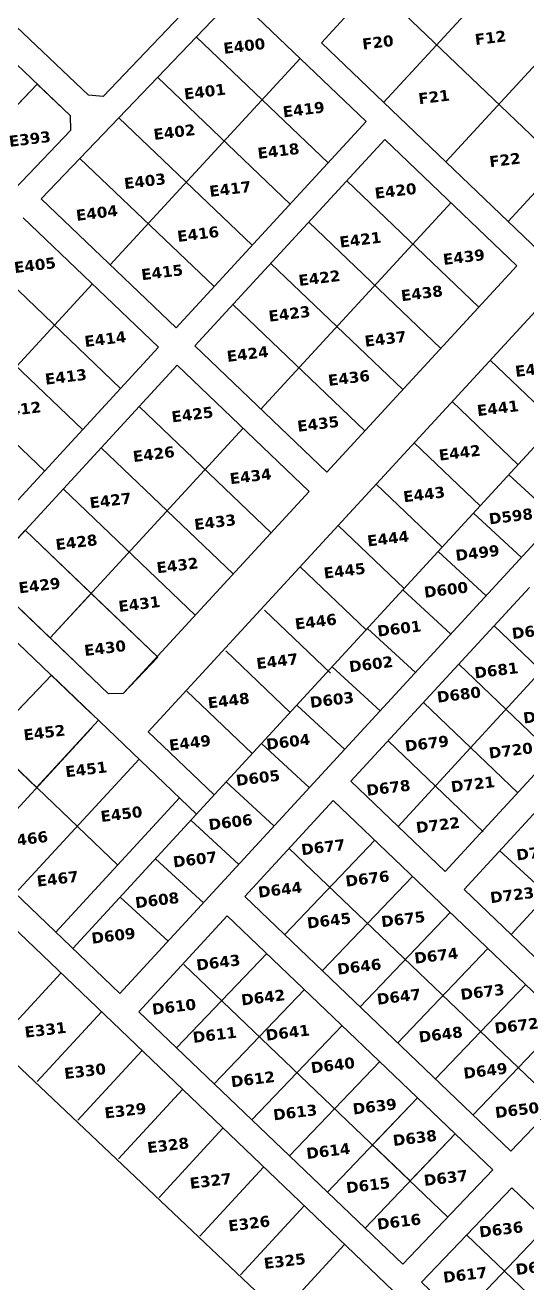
# Model space of a CAD drawing. Header units: millimetres. Extents: x 2359 to 301137, y 976657 to 981112.
# Drawn here: x 298679.5 to 298871.8, y 978433.3 to 978915.2 of the extents above; entities that cross this region are included whole.
import ezdxf

# ---------------------------------------------------------------- set-up
doc = ezdxf.new("R2010")
doc.units = ezdxf.units.MM
doc.header["$MEASUREMENT"] = 0
doc.layers.add('Annotation - Text_Pen_No__86', color=7, linetype='Continuous', lineweight=20, true_color=0x5555ff)
doc.layers.add('Plines', color=1, linetype='Continuous')
doc.styles.get("Standard").update_dxf_attribs({"font": 'arial.ttf'})

msp = doc.modelspace()

# ---------------------------------------------------------------- linework, layer by layer
at = {"color": 12, "true_color": 0xdf0000}
for p, q in [((298793.13675, 978908.47648), (298833.78822, 978952.621)), ((298816.99029, 978885.6643), (298857.64177, 978929.80881)), ((298840.84384, 978862.85211), (298881.49531, 978906.99663)), ((298864.69738, 978840.03993), (298905.34885, 978884.18444))]:
    msp.add_line(p, q, dxfattribs=at)
msp.add_lwpolyline([(299010.22332, 978200.7012), (298665.86685, 978526.6938)])
at = {"layer": 'Plines', "color": 5}
for p, q in [((298883.11421, 978762.60849), (298857.815, 978786.80323)), ((298868.54744, 978746.79004), (298843.24822, 978770.98478)), ((298853.98066, 978730.97158), (298828.68144, 978755.16633)), ((298839.41388, 978715.15313), (298814.11467, 978739.34788)), ((298824.8471, 978699.33468), (298799.54789, 978723.52942)), ((298810.28032, 978683.51623), (298784.98111, 978707.71097)), ((298711.53498, 978658.95352), (298666.71821, 978701.81376)), ((298689.12659, 978680.38364), (298704.86636, 978697.47587)), ((298704.86636, 978697.47587), (298730.42701, 978673.0311)), ((298796.59274, 978666.85697), (298771.29352, 978691.05171)), ((298730.42701, 978673.0311), (298717.17087, 978659.16983)), ((298781.14677, 978651.87933), (298756.43368, 978675.51353)), ((298665.41491, 978640.79419), (298689.60535, 978666.0889)), ((298689.60535, 978666.0889), (298745.23797, 978612.885)), ((298717.17087, 978659.16983), (298711.53498, 978658.95352)), ((298766.57999, 978636.06088), (298741.57384, 978659.97535)), ((298707.65056, 978648.83148), (298683.9372, 978623.08051)), ((298752.01321, 978620.24242), (298726.714, 978644.43717)), ((298715.01909, 978593.35554), (298665.41491, 978640.79419)), ((298723.19151, 978633.96899), (298675.76479, 978582.46706)), ((298738.73245, 978619.10651), (298691.30573, 978567.60457))]:
    msp.add_line(p, q, dxfattribs=at)
at = {"layer": 'Plines', "color": 1}
msp.add_lwpolyline([(298600.76917, 978986.27383), (298600.64297, 978991.92927), (298641.23541, 979034.37473), (298646.89086, 979034.50093), (298749.87648, 978936.01128), (298750.00269, 978930.35584), (298709.41024, 978887.91038), (298703.80384, 978888.37544)], close=True, dxfattribs=at)
at = {"layer": 'Plines', "color": 5}
for points in [[(298593.85762, 978979.04676), (298696.84324, 978880.55711)], [(298685.69516, 978848.6442), (298759.99437, 978926.33511)], [(298759.99437, 978926.33511), (298810.21505, 978878.30688)], [(298745.13453, 978910.79692), (298795.64827, 978862.48843)], [(298712.10049, 978823.42951), (298784.91583, 978902.50162)], [(298730.27468, 978895.25874), (298781.08149, 978846.66997)], [(298635.815, 978842.06291), (298684.19588, 978892.65233)], [(298715.41484, 978879.72056), (298766.51471, 978830.85152)], [(298654.11781, 978830.09389), (298696.96944, 978874.90167)], [(298654.11781, 978830.09389), (298696.96944, 978874.90167)], [(298737.38116, 978799.21462), (298810.21505, 978878.30688)], [(298744.6095, 978792.30184), (298817.44339, 978871.39409)], [(298817.44339, 978871.39409), (298868.04182, 978823.00461)], [(298700.555, 978864.18238), (298751.94793, 978815.03307)], [(298802.87661, 978855.57564), (298853.47504, 978807.18616)], [(298685.69516, 978848.6442), (298737.38116, 978799.21462)], [(298769.92727, 978768.12724), (298842.78193, 978847.24206)], [(298678.7836, 978841.41713), (298730.60591, 978791.8572)], [(298788.30984, 978839.75719), (298838.90826, 978791.36771)], [(298663.92376, 978825.87895), (298716.03913, 978776.03875)], [(298773.74306, 978823.93874), (298824.34149, 978775.54925)], [(298795.20793, 978743.91235), (298868.04182, 978823.00461)], [(298631.29982, 978735.68591), (298705.32332, 978816.06999)], [(298649.06392, 978810.34077), (298701.47235, 978760.2203)], [(298759.17628, 978808.12029), (298809.77471, 978759.7308)], [(298634.20408, 978794.80259), (298686.90558, 978744.40185)], [(298659.3441, 978714.4721), (298730.60591, 978791.8572)], [(298744.6095, 978792.30184), (298795.20793, 978743.91235)], [(298666.537, 978707.52083), (298737.83426, 978784.94442)], [(298737.83426, 978784.94442), (298788.43268, 978736.55493)], [(298723.26748, 978769.12597), (298773.86591, 978720.73648)], [(298689.12659, 978680.38364), (298763.15009, 978760.76772)], [(298599.26708, 978752.48333), (298704.75974, 978651.5961)], [(298708.7007, 978753.30751), (298759.29913, 978704.91803)], [(298694.13392, 978737.48906), (298744.73235, 978689.09958)], [(298717.17087, 978659.16983), (298788.43268, 978736.55493)], [(298572.18582, 978729.95324), (298683.9372, 978623.08051)], [(298679.56714, 978721.67061), (298730.16557, 978673.28113)], [(298666.71821, 978701.81376), (298711.53498, 978658.95352)], [(298641.22447, 978615.49948), (298689.60535, 978666.0889)], [(298660.22384, 978597.32954), (298704.94095, 978645.88903)], [(298668.89786, 978589.0342), (298715.88211, 978544.10111)], [(298662.12261, 978581.67678), (298973.10272, 978284.27293)], [(298668.57621, 978525.20729), (298693.2045, 978551.95181)], [(298684.13821, 978510.36768), (298708.74545, 978537.08933)], [(298699.73128, 978495.56179), (298724.2864, 978522.22684)], [(298715.32434, 978480.7559), (298739.82734, 978507.36436)], [(298730.9174, 978465.95001), (298755.36829, 978492.50188)], [(298746.51047, 978451.14413), (298770.90923, 978477.63939)], [(298762.10353, 978436.33824), (298786.45018, 978462.77691)], [(298777.6966, 978421.53235), (298801.99112, 978447.91442)]]:
    msp.add_lwpolyline(points, dxfattribs=at)
at = {"layer": 'Plines', "color": 1}
for points in [[(298813.46248, 978930.54874), (298933.13913, 978816.09674)], [(298793.13675, 978908.47648), (298912.40447, 978794.41555)], [(298905.63043, 978787.05944), (298697.81125, 978561.38307)], [(298697.81125, 978561.38307), (298905.63043, 978787.05944)], [(298697.81125, 978561.38307), (298905.63043, 978787.05944)], [(298763.76193, 978581.33284), (298865.75864, 978483.78893)]]:
    msp.add_lwpolyline(points, dxfattribs=at)
at = {"layer": 'Plines', "color": 5}
for points in [[(298660.00544, 978867.35762), (298684.19588, 978892.65233), (298696.84324, 978880.55711), (298696.96944, 978874.90167), (298675.54363, 978852.49778)], [(298666.71821, 978701.81376), (298666.537, 978707.52083), (298679.56714, 978721.67061), (298704.86636, 978697.47587), (298689.12659, 978680.38364)]]:
    msp.add_lwpolyline(points, close=True, dxfattribs=at)
msp.add_lwpolyline([(298726.714, 978644.43717), (298875.14221, 978805.61931, -0.414213562), (298885.03332, 978806.02676), (298905.63043, 978787.05944)], format="xyb", dxfattribs=at)
at = {"layer": 'Plines', "color": 6}
for points in [[(298715.88211, 978544.10111), (298924.02071, 978770.12434)], [(298864.98618, 978742.92278), (298883.37646, 978725.98767)], [(298851.4381, 978728.21055), (298869.82838, 978711.27545)], [(298847.78349, 978584.00066), (298975.51348, 978722.70605)], [(298837.89002, 978713.49833), (298856.2803, 978696.56323)], [(298865.85435, 978566.7187), (298993.90376, 978705.77095)], [(298804.41341, 978625.47736), (298872.84339, 978699.78729)], [(298824.34194, 978698.78611), (298842.73221, 978681.85101)], [(298810.79386, 978684.07389), (298829.18413, 978667.13879)], [(298822.48427, 978608.1954), (298890.91425, 978682.50533)], [(298895.43463, 978650.50854), (298859.2929, 978685.07246)], [(298797.24577, 978669.36167), (298815.63605, 978652.42656)], [(298881.88414, 978635.7937), (298845.74241, 978670.35762)], [(298840.55514, 978590.91344), (298908.98512, 978665.22338)], [(298783.69769, 978654.64944), (298802.08797, 978637.71434)], [(298868.33365, 978621.07886), (298832.19191, 978655.64278)], [(298770.14961, 978639.93722), (298788.53989, 978623.00212)], [(298855.0694, 978606.09027), (298818.64142, 978640.92794)], [(298756.60153, 978625.225), (298774.99181, 978608.2899)], [(298804.41341, 978625.47736), (298840.55514, 978590.91344)], [(298840.55514, 978590.91344), (298804.41341, 978625.47736)], [(298763.76193, 978581.33284), (298797.63816, 978618.11994)], [(298797.63816, 978618.11994), (298900.31642, 978519.92424)], [(298743.05345, 978610.51278), (298761.44372, 978593.57767)], [(298813.59168, 978602.86289), (298779.03391, 978566.72759)], [(298729.50536, 978595.80055), (298747.89564, 978578.86545)], [(298780.70005, 978599.72639), (298883.03753, 978501.85659)], [(298861.45933, 978598.85162), (298879.84961, 978581.91652), (298898.23989, 978564.98142)], [(298828.0458, 978589.03978), (298793.48803, 978552.90448)], [(298715.95728, 978581.08833), (298734.34756, 978564.15323)], [(298763.76193, 978581.33284), (298865.75864, 978483.78893)], [(298847.78349, 978584.00066), (298883.92522, 978549.43674)], [(298723.11046, 978537.18833), (298756.98669, 978573.97542)], [(298756.98669, 978573.97542), (298858.84709, 978476.56187)], [(298842.49993, 978575.21667), (298807.94215, 978539.08137)], [(298856.95405, 978561.39357), (298822.39628, 978525.25826)], [(298772.12235, 978559.50052), (298737.56458, 978523.36522)], [(298740.38935, 978555.25598), (298841.5682, 978458.49422)], [(298871.40817, 978547.57046), (298836.8504, 978511.43515)], [(298786.57648, 978545.67742), (298752.0187, 978509.54211)], [(298723.11046, 978537.18833), (298824.28932, 978440.42656)], [(298885.86229, 978533.74735), (298851.30452, 978497.61204)], [(298801.0306, 978531.85431), (298766.47283, 978495.719)], [(298815.48472, 978518.0312), (298780.92695, 978481.89589)], [(298900.31642, 978519.92424), (298865.75864, 978483.78893)], [(298829.93884, 978504.20809), (298795.38107, 978468.07278)], [(298844.39297, 978490.38498), (298809.8352, 978454.24967)], [(298858.84709, 978476.56187), (298824.28932, 978440.42656)], [(298866.07415, 978469.65032), (298831.51638, 978433.51501)], [(298866.07415, 978469.65032), (299014.27454, 978327.91981)], [(298880.52827, 978455.82721), (298845.9705, 978419.6919)], [(298848.79527, 978451.58266), (298996.99565, 978309.85216)], [(298831.51638, 978433.51501), (298979.71677, 978291.78451)]]:
    msp.add_lwpolyline(points, dxfattribs=at)
msp.add_lwpolyline([(298812.65996, 978486.14044), (298829.93884, 978504.20809), (298844.39297, 978490.38498), (298827.11408, 978472.31733)], close=True, dxfattribs=at)

# ---------------------------------------------------------------- texts
at = {"layer": 'Annotation - Text_Pen_No__86', "color": 7, "linetype": 'Continuous', "lineweight": 20, "char_height": 4.2341379, "attachment_point": 2, "rotation": 7.0324342}
for s, insert in [('\\A1;{\\fVerdana|b1|i0|c0|p34;F12}', (298857.63947, 978912.51536)), ('\\A1;{\\fVerdana|b1|i0|c0|p34;E400}', (298763.26322, 978909.39223)), ('\\A1;{\\fVerdana|b1|i0|c0|p34;F20}', (298814.47854, 978910.76224)), ('\\A1;{\\fVerdana|b1|i0|c0|p34;E401}', (298748.15979, 978891.88619)), ('\\A1;{\\fVerdana|b1|i0|c0|p34;F21}', (298836.0005, 978889.84176)), ('\\A1;{\\fVerdana|b1|i0|c0|p34;E419}', (298786.01903, 978885.04476)), ('\\A1;{\\fVerdana|b1|i0|c0|p34;E393}', (298681.04607, 978873.74988)), ('\\A1;{\\fVerdana|b1|i0|c0|p34;E402}', (298736.47982, 978876.39235)), ('\\A1;{\\fVerdana|b1|i0|c0|p34;F22}', (298863.18006, 978865.69121)), ('\\A1;{\\fVerdana|b1|i0|c0|p34;E403}', (298725.17305, 978857.57383)), ('\\A1;{\\fVerdana|b1|i0|c0|p34;E417}', (298757.87579, 978854.59192)), ('\\A1;{\\fVerdana|b1|i0|c0|p34;E420}', (298821.26033, 978853.85584)), ('\\A1;{\\fVerdana|b1|i0|c0|p34;E404}', (298706.77001, 978845.39771)), ('\\A1;{\\fVerdana|b1|i0|c0|p34;E416}', (298745.56565, 978837.32172)), ('\\A1;{\\fVerdana|b1|i0|c0|p34;E421}', (298807.76793, 978835.14252)), ('\\A1;{\\fVerdana|b1|i0|c0|p34;E405}', (298683.02009, 978825.3941)), ('\\A1;{\\fVerdana|b1|i0|c0|p34;E415}', (298731.76333, 978822.6607)), ('\\A1;{\\fVerdana|b1|i0|c0|p34;E422}', (298792.06038, 978820.45356)), ('\\A1;{\\fVerdana|b1|i0|c0|p34;E438}', (298831.32927, 978814.61821)), ('\\A1;{\\fVerdana|b1|i0|c0|p34;E423}', (298780.56867, 978806.75188)), ('\\A1;{\\fVerdana|b1|i0|c0|p34;E414}', (298710.00297, 978797.066)), ('\\A1;{\\fVerdana|b1|i0|c0|p34;E437}', (298817.38541, 978797.15515)), ('\\A1;{\\fVerdana|b1|i0|c0|p34;E424}', (298764.56141, 978791.35711)), ('\\A1;{\\fVerdana|b1|i0|c0|p34;E413}', (298694.8686, 978782.60826)), ('\\A1;{\\fVerdana|b1|i0|c0|p34;E436}', (298803.37905, 978782.16026)), ('\\A1;{\\fVerdana|b1|i0|c0|p34;E440}', (298875.08946, 978785.59876)), ('\\A1;{\\fVerdana|b1|i0|c0|p34;E412}', (298677.39326, 978770.14507)), ('\\A1;{\\fVerdana|b1|i0|c0|p34;E425}', (298743.37166, 978768.17125)), ('\\A1;{\\fVerdana|b1|i0|c0|p34;E441}', (298860.47135, 978770.58276)), ('\\A1;{\\fVerdana|b1|i0|c0|p34;E435}', (298791.57366, 978764.56624)), ('\\A1;{\\fVerdana|b1|i0|c0|p34;E442}', (298845.85324, 978753.51914)), ('\\A1;{\\fVerdana|b1|i0|c0|p34;E426}', (298728.55614, 978752.97277)), ('\\A1;{\\fVerdana|b1|i0|c0|p34;E434}', (298765.69369, 978744.4853)), ('\\A1;{\\fVerdana|b1|i0|c0|p34;E427}', (298711.96278, 978735.20831)), ('\\A1;{\\fVerdana|b1|i0|c0|p34;E443}', (298832.19151, 978737.54757)), ('\\A1;{\\fVerdana|b1|i0|c0|p34;D598}', (298865.44683, 978729.13651)), ('\\A1;{\\fVerdana|b1|i0|c0|p34;E433}', (298752.0634, 978726.91823)), ('\\A1;{\\fVerdana|b1|i0|c0|p34;E444}', (298818.39312, 978720.62045)), ('\\A1;{\\fVerdana|b1|i0|c0|p34;E428}', (298698.92516, 978719.22029)), ('\\A1;{\\fVerdana|b1|i0|c0|p34;D499}', (298852.64974, 978715.12533)), ('\\A1;{\\fVerdana|b1|i0|c0|p34;E432}', (298737.64298, 978710.33806)), ('\\A1;{\\fVerdana|b1|i0|c0|p34;E445}', (298801.70875, 978708.29242)), ('\\A1;{\\fVerdana|b1|i0|c0|p34;E429}', (298684.75325, 978702.65179)), ('\\A1;{\\fVerdana|b1|i0|c0|p34;D600}', (298840.58927, 978701.01709)), ('\\A1;{\\fVerdana|b1|i0|c0|p34;E431}', (298723.02504, 978695.53435)), ('\\A1;{\\fVerdana|b1|i0|c0|p34;E446}', (298790.68215, 978688.79931)), ('\\A1;{\\fVerdana|b1|i0|c0|p34;D601}', (298822.6774, 978686.12495)), ('\\A1;{\\fVerdana|b1|i0|c0|p34;D682}', (298874.2589, 978685.19923)), ('\\A1;{\\fVerdana|b1|i0|c0|p34;E430}', (298709.8896, 978678.64482)), ('\\A1;{\\fVerdana|b1|i0|c0|p34;D602}', (298811.85993, 978672.49641)), ('\\A1;{\\fVerdana|b1|i0|c0|p34;D681}', (298859.89979, 978670.12864)), ('\\A1;{\\fVerdana|b1|i0|c0|p34;D603}', (298796.84667, 978658.81764)), ('\\A1;{\\fVerdana|b1|i0|c0|p34;D680}', (298845.53186, 978660.82597)), ('\\A1;{\\fVerdana|b1|i0|c0|p34;D719}', (298878.59568, 978652.83141)), ('\\A1;{\\fVerdana|b1|i0|c0|p34;E452}', (298686.64616, 978646.26617)), ('\\A1;{\\fVerdana|b1|i0|c0|p34;E449}', (298742.43528, 978642.35955)), ('\\A1;{\\fVerdana|b1|i0|c0|p34;D604}', (298780.09717, 978642.75094)), ('\\A1;{\\fVerdana|b1|i0|c0|p34;D679}', (298833.24889, 978642.08147)), ('\\A1;{\\fVerdana|b1|i0|c0|p34;D720}', (298865.40787, 978639.4037)), ('\\A1;{\\fVerdana|b1|i0|c0|p34;E451}', (298702.68084, 978632.17376)), ('\\A1;{\\fVerdana|b1|i0|c0|p34;D605}', (298768.48424, 978628.91571)), ('\\A1;{\\fVerdana|b1|i0|c0|p34;D678}', (298818.50934, 978625.12219)), ('\\A1;{\\fVerdana|b1|i0|c0|p34;D721}', (298850.89166, 978626.46108)), ('\\A1;{\\fVerdana|b1|i0|c0|p34;E450}', (298716.18031, 978615.0394)), ('\\A1;{\\fVerdana|b1|i0|c0|p34;D606}', (298757.98787, 978611.95639)), ('\\A1;{\\fVerdana|b1|i0|c0|p34;D722}', (298837.49207, 978610.84065)), ('\\A1;{\\fVerdana|b1|i0|c0|p34;E466}', (298679.9887, 978605.51659)), ('\\A1;{\\fVerdana|b1|i0|c0|p34;D677}', (298793.49676, 978602.361)), ('\\A1;{\\fVerdana|b1|i0|c0|p34;D724}', (298875.96252, 978600.3536)), ('\\A1;{\\fVerdana|b1|i0|c0|p34;D607}', (298744.36494, 978597.67489)), ('\\A1;{\\fVerdana|b1|i0|c0|p34;E467}', (298691.71948, 978590.25429)), ('\\A1;{\\fVerdana|b1|i0|c0|p34;D676}', (298810.46961, 978590.31097)), ('\\A1;{\\fVerdana|b1|i0|c0|p34;D644}', (298776.97061, 978586.07116)), ('\\A1;{\\fVerdana|b1|i0|c0|p34;D608}', (298729.84873, 978582.05446)), ('\\A1;{\\fVerdana|b1|i0|c0|p34;D723}', (298865.91694, 978584.00334)), ('\\A1;{\\fVerdana|b1|i0|c0|p34;D675}', (298824.15672, 978574.78125)), ('\\A1;{\\fVerdana|b1|i0|c0|p34;D645}', (298795.73006, 978574.24428)), ('\\A1;{\\fVerdana|b1|i0|c0|p34;D609}', (298713.09929, 978568.4424)), ('\\A1;{\\fVerdana|b1|i0|c0|p34;D674}', (298836.84798, 978560.78715)), ('\\A1;{\\fVerdana|b1|i0|c0|p34;D643}', (298753.298, 978558.17756)), ('\\A1;{\\fVerdana|b1|i0|c0|p34;D646}', (298807.32687, 978556.57319)), ('\\A1;{\\fVerdana|b1|i0|c0|p34;D673}', (298854.56065, 978546.88112)), ('\\A1;{\\fVerdana|b1|i0|c0|p34;D610}', (298736.32521, 978541.21825)), ('\\A1;{\\fVerdana|b1|i0|c0|p34;D642}', (298770.49413, 978544.78864)), ('\\A1;{\\fVerdana|b1|i0|c0|p34;E331}', (298687.0621, 978532.36829)), ('\\A1;{\\fVerdana|b1|i0|c0|p34;D672}', (298867.63426, 978533.95837)), ('\\A1;{\\fVerdana|b1|i0|c0|p34;D611}', (298751.93967, 978530.44674)), ('\\A1;{\\fVerdana|b1|i0|c0|p34;D641}', (298779.91442, 978531.28953)), ('\\A1;{\\fVerdana|b1|i0|c0|p34;D648}', (298838.53492, 978530.5872)), ('\\A1;{\\fVerdana|b1|i0|c0|p34;D640}', (298797.20539, 978518.78816)), ('\\A1;{\\fVerdana|b1|i0|c0|p34;E330}', (298702.21545, 978516.54308)), ('\\A1;{\\fVerdana|b1|i0|c0|p34;D612}', (298766.55964, 978513.45049)), ('\\A1;{\\fVerdana|b1|i0|c0|p34;D649}', (298855.68524, 978516.68118)), ('\\A1;{\\fVerdana|b1|i0|c0|p34;D639}', (298813.2529, 978503.00117)), ('\\A1;{\\fVerdana|b1|i0|c0|p34;D613}', (298782.75824, 978500.7441)), ('\\A1;{\\fVerdana|b1|i0|c0|p34;D650}', (298867.81128, 978501.62772)), ('\\A1;{\\fVerdana|b1|i0|c0|p34;E328}', (298734.05877, 978488.12314)), ('\\A1;{\\fVerdana|b1|i0|c0|p34;D638}', (298828.62558, 978490.92451)), ('\\A1;{\\fVerdana|b1|i0|c0|p34;D614}', (298795.46432, 978485.93208)), ('\\A1;{\\fVerdana|b1|i0|c0|p34;E327}', (298750.35333, 978474.48018)), ('\\A1;{\\fVerdana|b1|i0|c0|p34;D615}', (298810.71171, 978472.81287)), ('\\A1;{\\fVerdana|b1|i0|c0|p34;E326}', (298765.1433, 978458.14634)), ('\\A1;{\\fVerdana|b1|i0|c0|p34;D616}', (298822.57072, 978458.84725)), ('\\A1;{\\fVerdana|b1|i0|c0|p34;D636}', (298861.73237, 978455.87831)), ('\\A1;{\\fVerdana|b1|i0|c0|p34;E325}', (298778.76567, 978443.75704)), ('\\A1;{\\fVerdana|b1|i0|c0|p34;D635}', (298875.6928, 978441.49753)), ('\\A1;{\\fVerdana|b1|i0|c0|p34;D617}', (298847.91585, 978438.47757))]:
    msp.add_mtext(s, dxfattribs=dict(at, insert=insert))
for s, insert, width in [('\\A1;{\\fVerdana|b1|i0|c0|p34;E418}', (298776.35283, 978869.14848), 8.0802114), ('\\A1;{\\fVerdana|b1|i0|c0|p34;E439}', (298847.43961, 978828.50229), 7.0208775), ('\\A1;{\\fVerdana|b1|i0|c0|p34;E447}', (298775.88774, 978673.62882), 6.8153872), ('\\A1;{\\fVerdana|b1|i0|c0|p34;E448}', (298757.26781, 978658.54193), 7.0208775), ('\\A1;{\\fVerdana|b1|i0|c0|p34;D647}', (298822.50913, 978545.05509), 8.1906071), ('\\A1;{\\fVerdana|b1|i0|c0|p34;E329}', (298717.67338, 978501.40639), 11.4284757), ('\\A1;{\\fVerdana|b1|i0|c0|p34;D637}', (298840.50045, 978475.63421), 7.8768046)]:
    msp.add_mtext(s, dxfattribs=dict(at, insert=insert, width=width))

doc.saveas('drawing.dxf')
